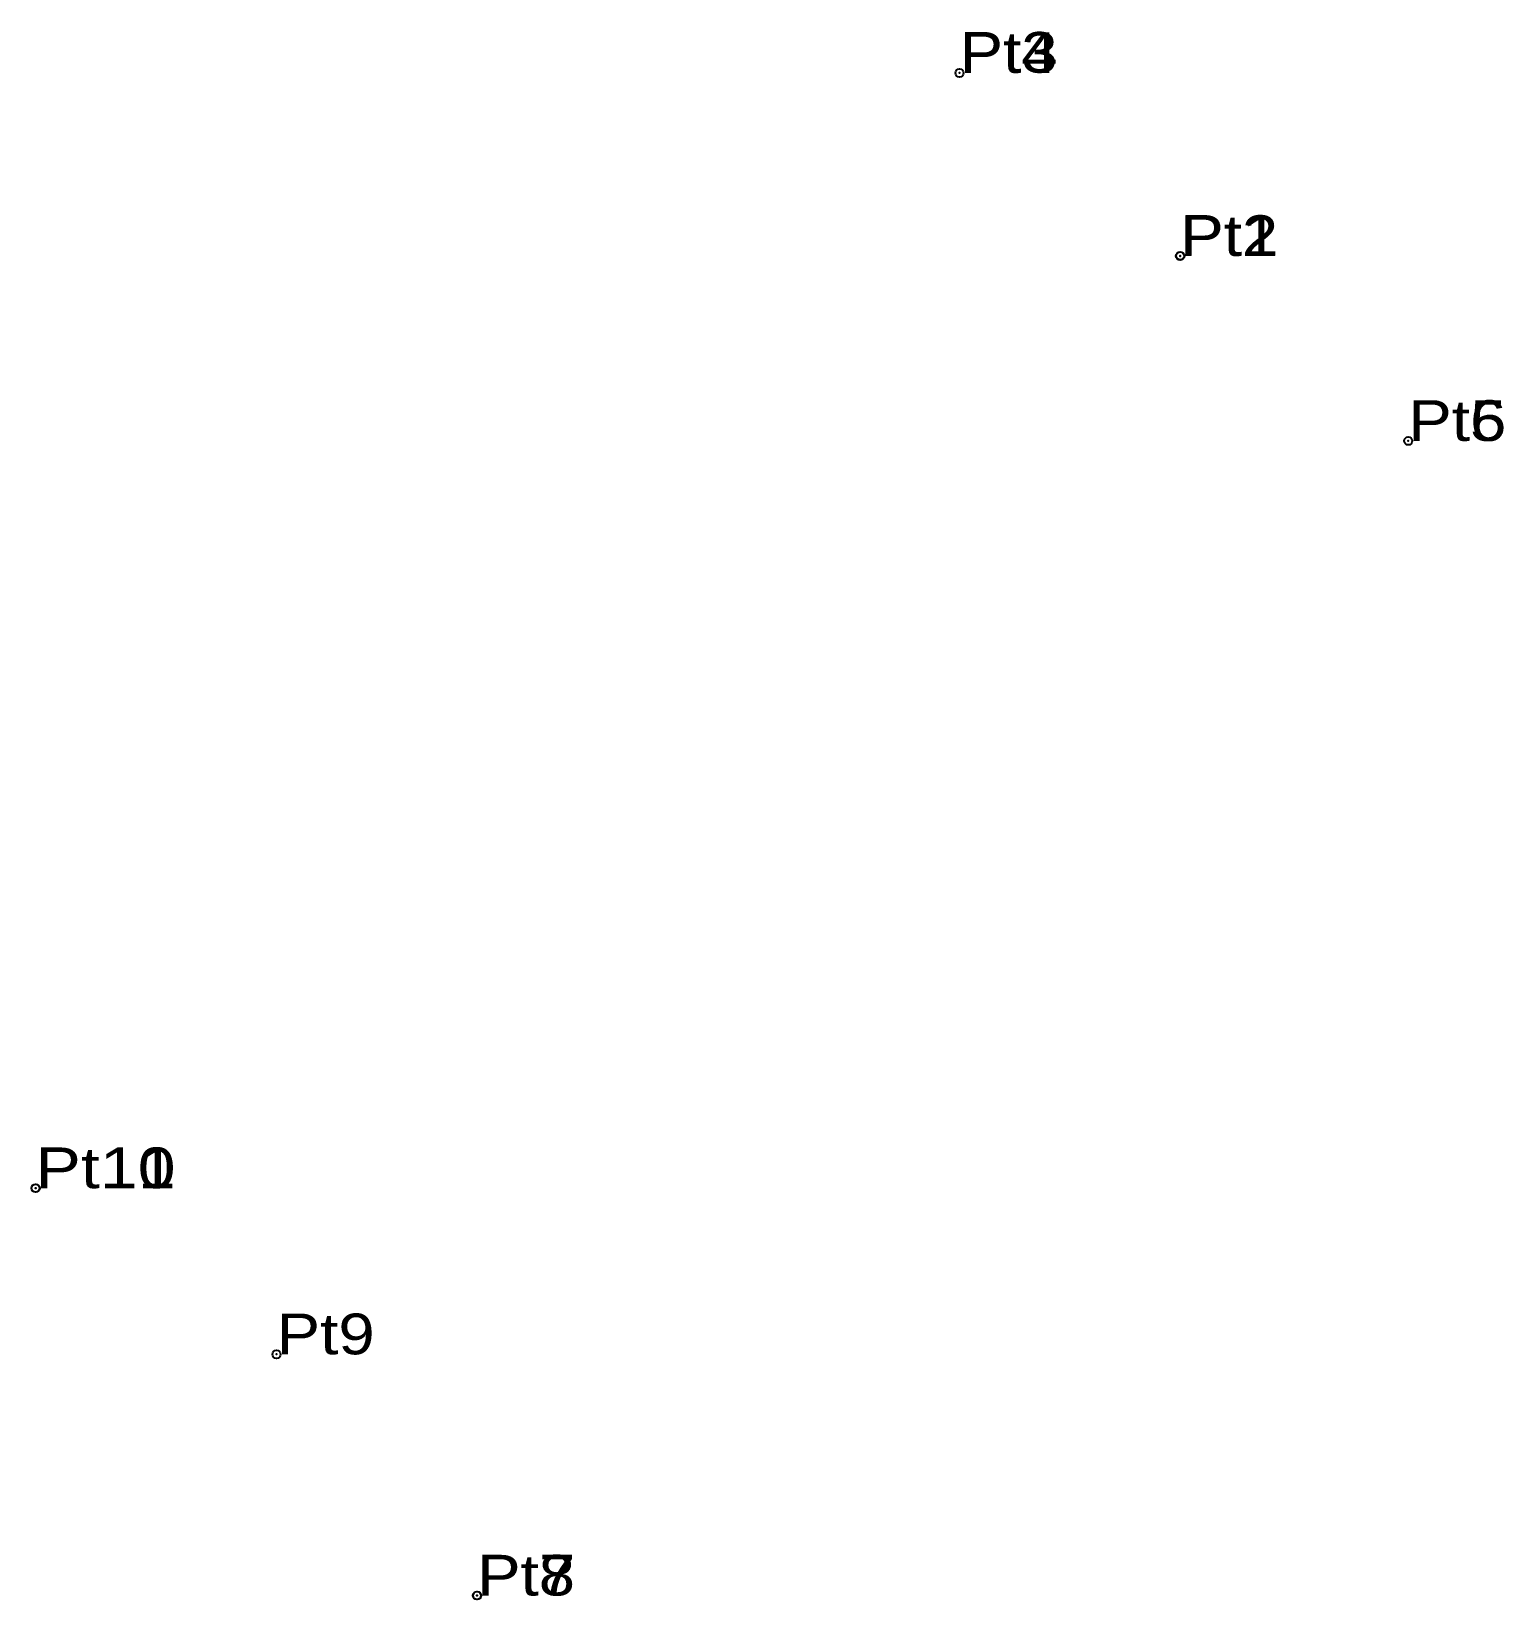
# Model space of a CAD drawing. Header units: metres. Extents: x 549130 to 551312, y 1837980 to 1840961.
# Drawn here: x 550904.7 to 550969.7, y 1840891.9 to 1840961.2 of the extents above.
import ezdxf

# ---------------------------------------------------------------- set-up
doc = ezdxf.new("R2010")
doc.units = ezdxf.units.M
doc.header["$LTSCALE"] = 0.72
doc.header["$PDMODE"] = 32
doc.header["$PDSIZE"] = 0.36
doc.layers.add('12', color=7, linetype='Continuous')
doc.layers.add('7', color=7, linetype='Continuous')

msp = doc.modelspace()

# ---------------------------------------------------------------- linework, layer by layer
at = {"layer": '7'}
for p in [(550945.7, 1840959.35), (550955.44, 1840951.26), (550955.45, 1840951.27), (550965.52, 1840943.09), (550904.88, 1840910.07), (550904.89, 1840910.07), (550915.53, 1840902.73), (550924.38, 1840892.07), (550924.39, 1840892.07)]:
    msp.add_point(p, dxfattribs=at)

# ---------------------------------------------------------------- texts
at = {"layer": '12'}
for s, width, p in [('Pt3', 1.2, (550945.7, 1840959.36)), ('Pt4', 1.2, (550945.7, 1840959.35)), ('Pt2', 1.2, (550955.44, 1840951.26)), ('Pt1', 1.2, (550955.45, 1840951.27)), ('Pt6', 1.2, (550965.52, 1840943.09)), ('Pt5', 1.2, (550965.52, 1840943.09)), ('Pt10', 1.25, (550904.88, 1840910.07)), ('Pt11', 1.25, (550904.88, 1840910.07)), ('Pt9', 1.2, (550915.53, 1840902.73)), ('Pt8', 1.2, (550924.38, 1840892.07)), ('Pt7', 1.2, (550924.39, 1840892.07))]:
    msp.add_text(s, height=1.8, dxfattribs=dict(at, width=width)).set_placement(p)

doc.saveas('drawing.dxf')
